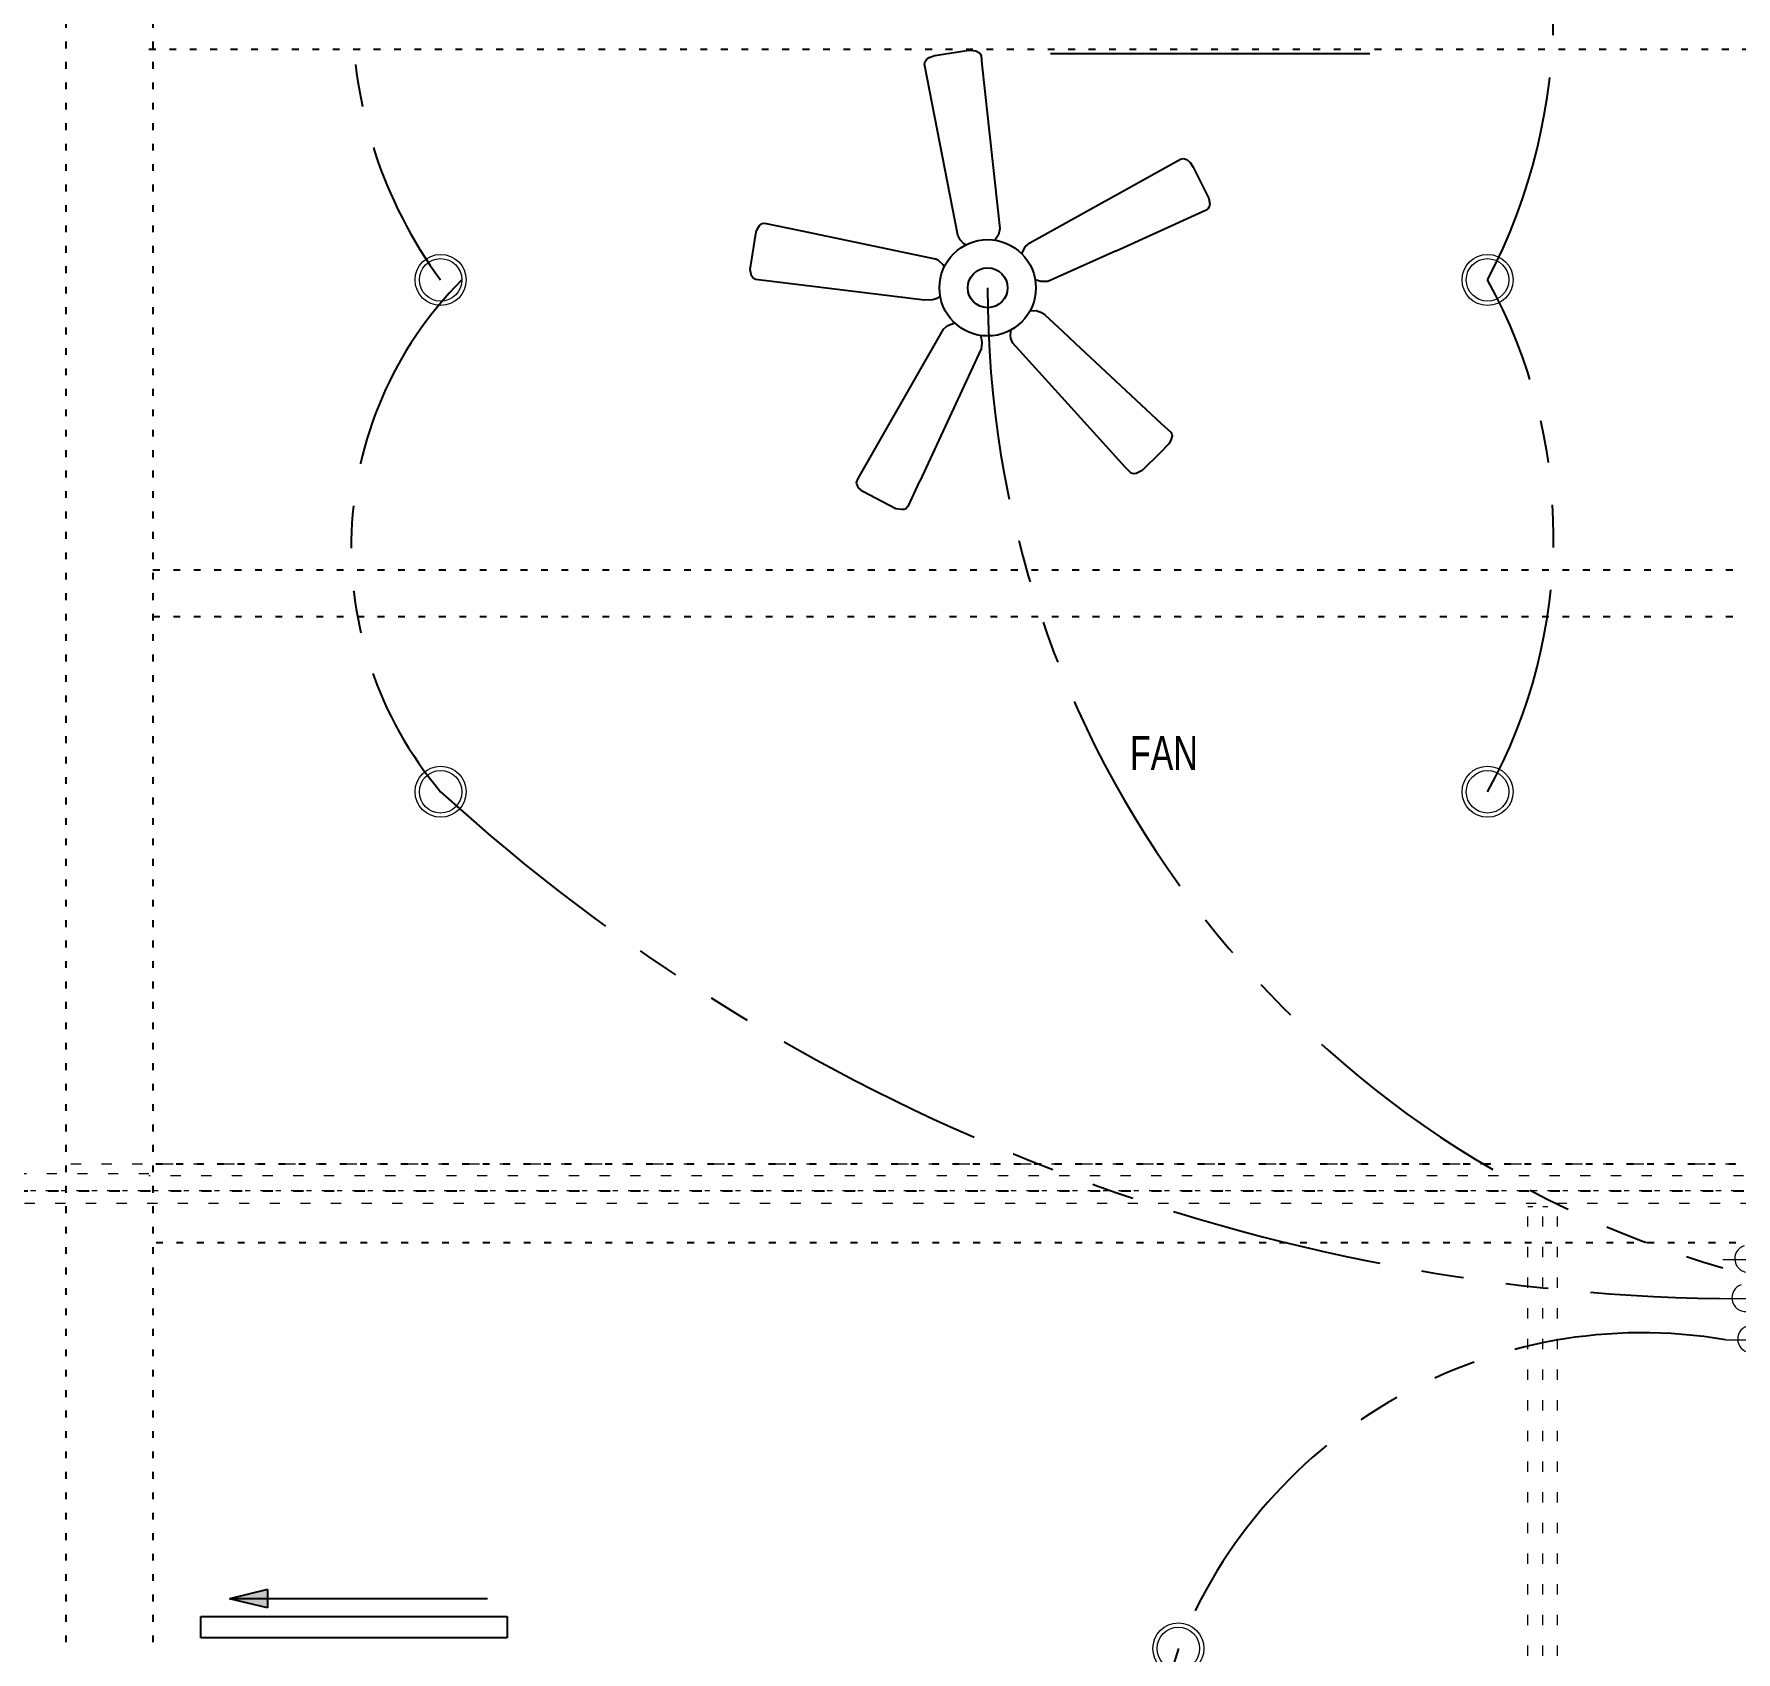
# Model space of a CAD drawing. Header units: inches. Extents: x -28708 to -16583, y 64755 to 66587.
# Drawn here: x -19737.2 to -19537.3, y 66058.1 to 66248.1 of the extents above; entities that cross this region are included whole.
import ezdxf

# ---------------------------------------------------------------- set-up
doc = ezdxf.new("R2010")
doc.units = ezdxf.units.IN
doc.header["$LTSCALE"] = 20
doc.header["$MEASUREMENT"] = 0
for name, pattern in [('Dashed Medium', [8, 2, -4, 2]), ('Dashed Small', [4, 1, -2, 1]), ('HIDDEN', [0.375, 0.25, -0.125]), ('PHANTOM', [2.5, 1.25, -0.25, 0.25, -0.25, 0.25, -0.25]), ('Solid', [0])]:
    doc.linetypes.add(name, pattern=pattern)
for name, color, linetype in [('BEAM', 1, 'HIDDEN'), ('DOOR', 3, 'Continuous'), ('ELECTRICAL FIXTURES', 1, 'Continuous'), ('ELEVATION LINES', 8, 'HIDDEN'), ('TEXT', 3, 'Continuous'), ('WALL', 5, 'Continuous')]:
    doc.layers.add(name, color=color, linetype=linetype)
for name, color, linetype, lineweight in [('Electrical', 1, 'Continuous', 25), ('FIXTURES_ INTERIOR', 1, 'Continuous', 5), ('SPWALL_OUTLINE', 7, 'Continuous', 0)]:
    doc.layers.add(name, color=color, linetype=linetype, lineweight=lineweight)
doc.styles.add('Prov Draftsman NDP', font='')
doc.styles.get('Prov Draftsman NDP').set_extended_font_data('Prov Draftsman NDP')

# ---------------------------------------------------------------- blocks, each defined once
blk = doc.blocks.new('A$C40F0554F')
at = {"layer": 'FIXTURES_ INTERIOR', "linetype": 'Solid'}
for radius in [3, 2.5]:
    blk.add_circle((3, 3), radius, dxfattribs=at)
blk = doc.blocks.new('A$C11805559')
at = {"layer": 'FIXTURES_ INTERIOR', "linetype": 'Solid'}
for p, q in [((0, 1.63), (8, 1.63)), ((8, 1.63), (8.5, 1.63))]:
    blk.add_line(p, q, dxfattribs=at)
for centre, radius, start, end in [((3.02, 1.72), 1.61, 108.6673, 356.5257), ((6.25, 1.55), 1.63, 287.9114, 177.2774)]:
    blk.add_arc(centre, radius, start, end, dxfattribs=at)
blk = doc.blocks.new('A$C65335CA6')
at = {"layer": 'FIXTURES_ INTERIOR', "linetype": 'Solid'}
for p, q in [((7.06, 4.22), (7.06, 4.6)), ((0, 1.63), (8, 1.63))]:
    blk.add_line(p, q, dxfattribs=at)
for centre, radius, start, end in [((6.3, 4.35), 0.792, 18.2098, 251.7902), ((7.81, 4.35), 0.792, 288.2098, 161.7902), ((3.02, 1.72), 1.61, 108.6673, 356.5257), ((6.25, 1.55), 1.63, 287.9114, 177.2774)]:
    blk.add_arc(centre, radius, start, end, dxfattribs=at)
blk = doc.blocks.new('A$C30E2037D')
at = {"layer": 'ELECTRICAL FIXTURES', "color": 1, "linetype": 'Solid'}
for p, q in [((20.5, 52.31), (20.55, 52.63)), ((24.4, 32.23), (20.5, 52.31)), ((20.55, 52.63), (20.71, 52.85)), ((20.71, 52.85), (21.04, 53.1)), ((21.04, 53.1), (21.7, 53.32)), ((21.7, 53.32), (25.47, 53.92)), ((25.47, 53.92), (25.88, 53.95)), ((25.88, 53.95), (26.51, 53.87)), ((26.51, 53.87), (26.94, 53.65)), ((26.94, 53.65), (27.05, 53.48)), ((27.05, 53.48), (27.14, 53.29)), ((27.14, 53.29), (27.24, 52.31)), ((27.24, 52.31), (29.35, 33.02)), ((32.85, 31.32), (50.56, 41.17)), ((50.56, 41.17), (50.88, 41.25)), ((50.88, 41.25), (51.32, 41.12)), ((51.32, 41.12), (51.7, 40.76)), ((51.7, 40.76), (52.06, 40.21)), ((52.06, 40.21), (53.89, 36.55)), ((53.89, 36.55), (54, 35.89)), ((53.51, 35.13), (43.01, 30.37)), ((53.81, 35.35), (53.51, 35.13)), ((53.92, 35.56), (53.81, 35.35)), ((54, 35.89), (53.92, 35.56)), ((0, 28.2), (0.71, 32.64)), ((0.71, 32.64), (0.87, 32.99)), ((0.87, 32.99), (1.09, 33.35)), ((1.09, 33.35), (1.42, 33.62)), ((1.42, 33.62), (1.69, 33.65)), ((1.69, 33.65), (5.9, 32.8)), ((5.9, 32.8), (21.75, 29.46)), ((24.68, 31.68), (24.4, 32.23)), ((29.19, 32.28), (28.76, 31.65)), ((29.35, 33.02), (29.19, 32.28)), ((25.09, 31.21), (24.68, 31.68)), ((25.35, 31.1), (25.09, 31.21)), ((31.92, 30.05), (32.14, 30.53)), ((32.14, 30.53), (32.36, 30.89)), ((32.36, 30.89), (32.85, 31.32)), ((42.93, 30.37), (34.98, 26.81)), ((43.01, 30.37), (42.93, 30.37)), ((0.03, 28.01), (0, 28.2)), ((0.16, 27.44), (0.03, 28.01)), ((22.13, 29.27), (21.75, 29.46)), ((22.13, 29.27), (22.63, 28.78)), ((22.63, 28.78), (22.8, 28.5)), ((0.36, 27.19), (0.16, 27.44)), ((0.63, 27.03), (0.36, 27.19)), ((20.5, 24.59), (0.63, 27.03)), ((34.16, 26.78), (33.5, 26.97)), ((34.98, 26.81), (34.16, 26.78)), ((21.45, 24.62), (20.5, 24.59)), ((21.92, 24.79), (21.45, 24.62)), ((22.33, 25.08), (21.92, 24.79)), ((32.89, 23.35), (33.61, 23.39)), ((33.61, 23.39), (34.24, 23.14)), ((34.24, 23.14), (34.62, 22.87)), ((34.62, 22.87), (36.7, 20.95)), ((12.68, 3.67), (22.74, 21.2)), ((22.74, 21.2), (23.17, 21.58)), ((23.17, 21.58), (24, 21.95)), ((27.05, 20.45), (27.19, 19.97)), ((30.61, 20.49), (30.68, 21.11)), ((30.63, 20.08), (30.61, 20.49)), ((30.88, 19.53), (30.63, 20.08)), ((36.7, 20.95), (38.2, 19.53)), ((27.14, 18.88), (19.95, 3.34)), ((27.22, 19.53), (27.14, 18.88)), ((27.19, 19.97), (27.22, 19.53)), ((36.62, 13.19), (30.88, 19.53)), ((38.2, 19.53), (48.29, 10.12)), ((44.05, 4.98), (36.62, 13.19)), ((48.29, 10.12), (49.41, 9.08)), ((49.43, 8.15), (49.19, 7.74)), ((49.41, 9.08), (49.54, 8.86)), ((49.57, 8.67), (49.43, 8.15)), ((49.54, 8.86), (49.57, 8.67)), ((48.18, 6.67), (46.07, 4.6)), ((49.19, 7.74), (48.18, 6.67)), ((44.76, 4.27), (44.05, 4.98)), ((45.09, 4.21), (44.76, 4.27)), ((45.36, 4.24), (45.09, 4.21)), ((46.07, 4.6), (45.36, 4.24)), ((12.49, 3.17), (12.68, 3.67)), ((12.52, 3.01), (12.49, 3.17)), ((12.73, 2.57), (12.52, 3.01)), ((13.23, 2.11), (12.73, 2.57)), ((17.13, 0.11), (13.23, 2.11)), ((19.92, 3.34), (18.53, 0.36)), ((19.95, 3.34), (19.92, 3.34)), ((17.79, 0), (17.13, 0.11)), ((18.09, 0.03), (17.79, 0)), ((18.31, 0.11), (18.09, 0.03)), ((18.53, 0.36), (18.31, 0.11))]:
    blk.add_line(p, q, dxfattribs=at)
for radius in [5.66, 2.34]:
    blk.add_circle((27.91, 26.05), radius, dxfattribs=at)
blk = doc.blocks.new('A$C5BAE7CA6')
at = {"layer": 'BEAM', "color": 9, "linetype": 'Dashed Small', "ltscale": 0.04}
for p, q in [((178.5, 654.19), (178.5, 397.75)), ((188.72, 654.19), (188.72, 397.75)), ((188.25, 586.08), (376.5, 586.08)), ((188.72, 524.96), (376.5, 524.96)), ((188.72, 519.46), (376.5, 519.46)), ((374.66, 455.13), (188.72, 455.13)), ((374.69, 445.88), (188.72, 445.88))]:
    blk.add_line(p, q, dxfattribs=at)
at = {"layer": 'DOOR', "color": 9, "linetype": 'ByBlock', "lineweight": -2}
for p, q in [((202.2, 405.18), (197.7, 404.1)), ((228.04, 404.1), (197.7, 404.1)), ((202.2, 403.02), (197.7, 404.1)), ((202.2, 405.18), (202.2, 403.02)), ((194.33, 402.01), (230.33, 402.01)), ((194.33, 399.51), (194.33, 402.01)), ((230.33, 402.01), (230.33, 399.51)), ((230.33, 399.51), (194.33, 399.51))]:
    blk.add_line(p, q, dxfattribs=at)
blk.add_solid([(197.7, 404.1), (202.2, 403.02), (197.7, 404.1), (202.2, 405.18)], dxfattribs=at)
at = {"layer": 'SPWALL_OUTLINE', "color": 9, "linetype": 'Dashed Medium', "ltscale": 0.03}
for p, q in [((188.25, 454.01), (6.41, 454.01)), ((374.69, 455.13), (178.5, 455.13)), ((588, 452.01), (6.41, 452.01)), ((588, 453.76), (188.25, 453.76)), ((383.64, 450.51), (6.41, 450.51)), ((350.25, 275.01), (350.25, 450.15)), ((352, 275.01), (352, 450.15)), ((353.75, 275.01), (353.75, 450.15))]:
    blk.add_line(p, q, dxfattribs=at)
at = {"layer": 'SPWALL_OUTLINE', "color": 9, "linetype": 'Dashed Small', "ltscale": 0.03}
for p, q in [((383.75, 452.01), (6.41, 452.01)), ((350.25, 450.15), (352, 450.15)), ((352, 450.15), (353.75, 450.15))]:
    blk.add_line(p, q, dxfattribs=at)
at = {"layer": 'WALL', "color": 9, "linetype": 'Dashed Medium', "ltscale": 0.03}
blk.add_line((0.02, 452), (444.02, 452), dxfattribs=at)

msp = doc.modelspace()

# ---------------------------------------------------------------- linework, layer by layer
at = {"layer": 'Electrical', "linetype": 'PHANTOM'}
for centre, radius, start, end in [((-19646.6286, 66250.7483), 53.1705, 143.618682, 216.381532), ((-19626.7295, 66250.7483), 68.0477, 332.388257, 27.611559), ((-19655.5135, 66187.7958), 44.4318, 135.007404, 220.229837), ((-19505.7979, 66217.9085), 119.3706, 179.818471, 253.949608), ((-19620.8353, 66189.1546), 62.1535, 331.081442, 28.918359), ((-19535.5728, 66328.0443), 228.5086, 227.675064, 269.104551), ((-19548.2524, 66036.938), 58.6095, 80.384517, 158.441454), ((-19481.3412, 66019.3413), 127.5709, 162.136279, 197.863721)]:
    msp.add_arc(centre, radius, start, end, dxfattribs=at)
at = {"layer": 'TEXT', "color": 9, "linetype": 'Solid'}
msp.add_line((-19617.7781, 66245.8116), (-19580.2511, 66245.8116), dxfattribs=at)

# ---------------------------------------------------------------- block references
at = {"layer": 'ELECTRICAL FIXTURES', "linetype": 'ByBlock', "lineweight": -2}
for name, p in [('A$C30E2037D', (-19653.0754, 66192.236)), ('A$C40F0554F', (-19692.4354, 66216.2097)), ('A$C40F0554F', (-19569.4318, 66216.2097)), ('A$C40F0554F', (-19692.4355, 66156.0992)), ('A$C40F0554F', (-19569.4319, 66156.0992)), ('A$C11805559', (-19538.8018, 66102.5368)), ('A$C65335CA6', (-19539.1368, 66097.9381)), ('A$C65335CA6', (-19538.4554, 66093.0988)), ('A$C40F0554F', (-19605.7618, 66055.4742))]:
    msp.add_blockref(name, p, dxfattribs=at)
at = {"layer": 'ELEVATION LINES', "color": 6, "linetype": 'ByBlock', "lineweight": -2}
msp.add_blockref('A$C5BAE7CA6', (-19911.9555, 65660.2192), dxfattribs=at)

# ---------------------------------------------------------------- texts
at = {"layer": 'ELECTRICAL FIXTURES', "linetype": 'Dashed Medium', "style": 'Prov Draftsman NDP', "width": 0.746383}
msp.add_text('FAN', height=4, rotation=360, dxfattribs=at).set_placement((-19608.4562, 66161.642))

doc.saveas('drawing.dxf')
